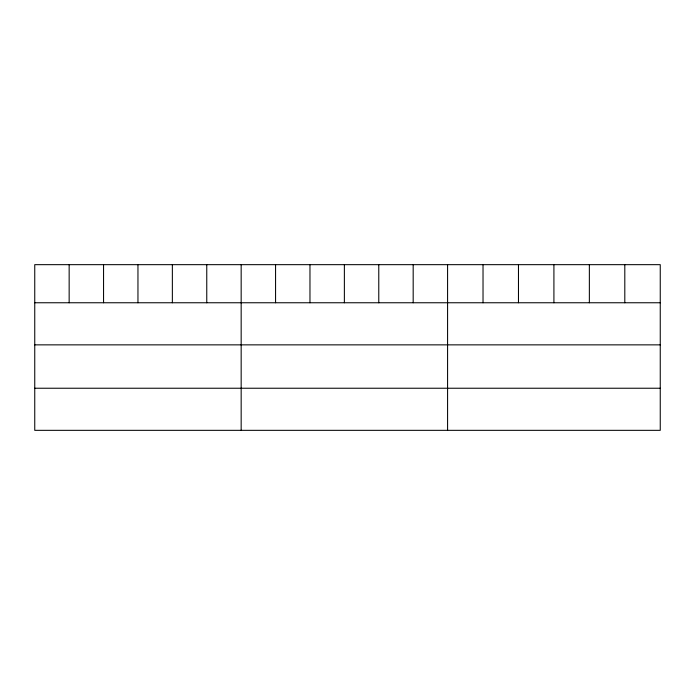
<?xml version="1.0" encoding="UTF-8"?>
<svg xmlns="http://www.w3.org/2000/svg" width="695" height="695" viewBox="0 0 695 695"><rect width="100%" height="100%" fill="white"/><g stroke="black" fill="none" stroke-linecap="round" stroke-linejoin="round"><path stroke-width="1.04" d="M660.25 302.759L660.25 430.335L34.75 430.335L34.75 264.665L660.25 264.665L660.25 302.759L34.75 302.759M34.75 344.859L660.25 344.859M34.75 388.236L660.25 388.236M624.805 264.665L624.805 302.759M589.36 264.665L589.36 302.759M553.915 264.665L553.915 302.759M518.47 264.665L518.47 302.759M483.025 264.665L483.025 302.759M447.58 264.665L447.58 430.335M413.178 264.665L413.178 302.759M378.775 264.665L378.775 302.759M344.373 264.665L344.373 302.759M309.97 264.665L309.97 302.759M275.567 264.665L275.567 302.759M241.165 264.665L241.165 430.335M206.763 264.665L206.763 302.759M172.36 264.665L172.36 302.759M137.958 264.665L137.958 302.759M103.555 264.665L103.555 302.759M69.153 264.665L69.153 302.759"/></g></svg>
